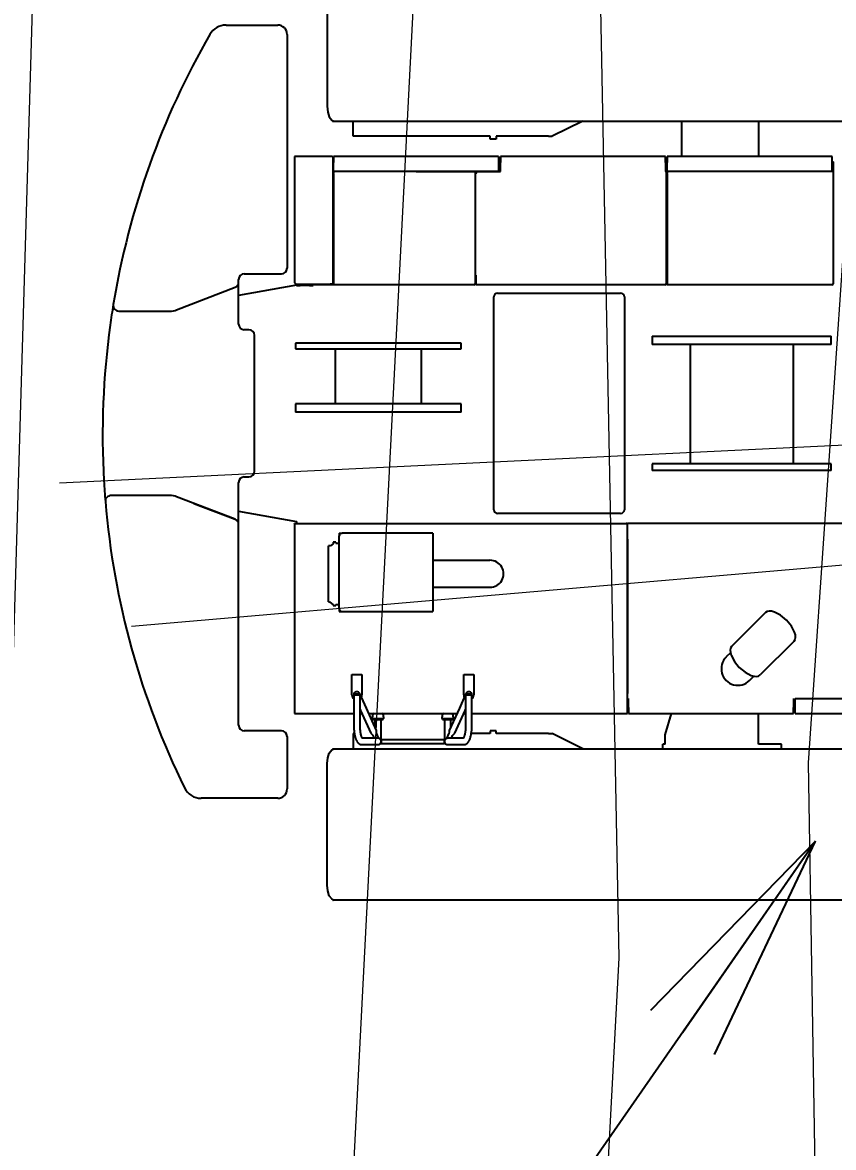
# Model space of a CAD drawing. Header units: millimetres. Extents: x -2078669 to -1085629, y -5987148 to 310365.
# Drawn here: x -1717134 to -1712781, y -2650405 to -2644367 of the extents above; entities that cross this region are included whole.
import ezdxf

# ---------------------------------------------------------------- set-up
doc = ezdxf.new("R2010")
doc.units = ezdxf.units.MM
doc.header["$LTSCALE"] = 500
doc.header["$PDSIZE"] = 300
doc.layers.get('Defpoints').update_dxf_attribs({"color": 153})
for name, color, linetype, lineweight in [('D-BGD', 7, 'Continuous', 13), ('D-BYP-STR8', 5, 'Continuous', 25), ('D-BYP-STRB', 5, 'Continuous', 25)]:
    doc.layers.add(name, color=color, linetype=linetype, lineweight=lineweight)
doc.styles.add('MS ゴシック', font='MS Gothic.ttf')
doc.dimstyles.new('DIM-500-F', dxfattribs={"dimscale": 500, "dimtxt": 3.5, "dimasz": 2.5, "dimexe": 0, "dimexo": 2, "dimgap": 0.8, "dimtad": 1, "dimdec": 0, "dimzin": 0, "dimdsep": 46, "dimtxsty": 'MS ゴシック', "dimblk": 'OPEN', "dimcen": 0.1, "dimclrd": 256, "dimclre": 256, "dimclrt": 256, "dimaunit": 1, "dimadec": 4, "dimazin": 0, "dimtfac": 1, "dimtdec": 0, "dimtmove": 2, "dimatfit": 3, "dimldrblk": 'OPEN', "dimfxl": 1, "dimtolj": 1, "dimtzin": 0, "dimlwd": -1, "dimlwe": -1, "dimarcsym": 2})

# ---------------------------------------------------------------- blocks, each defined once
blk = doc.blocks.new('河川平面')
at = {"layer": 'D-BGD', "linetype": 'Continuous'}
for p, q in [((1598672.2, -2791113.9), (1594031.4, -2791339.6)), ((1598882.6, -2791723.7), (1594416.4, -2792109.2))]:
    blk.add_line(p, q, dxfattribs=at)
at = {"layer": 'D-BGD', "linetype": 'Continuous', "flags": 128}
for points, elevation in [([(1592920.3, -2817368.8), (1593566.2, -2799485.8), (1593914.1, -2787848.1), (1594032.7, -2783526.3), (1593837.4, -2779371.2), (1592634.8, -2767649.7), (1592322.8, -2752005.1), (1592214.2, -2744614.9), (1592354.6, -2741336.8), (1592064.7, -2738931.4), (1591867.8, -2736368.3), (1591191.4, -2733054.3), (1590470.2, -2730377.9), (1590110.1, -2728110.9), (1592654.3, -2726520.2), (1596089.3, -2731931.9), (1596514.5, -2732747.3), (1596855.3, -2733003.2), (1597194.6, -2732984.8), (1597379.7, -2732343.8), (1597515.5, -2716138.8), (1597024.3, -2705573.6), (1596761.1, -2682543.9)], 364000), ([(1598376, -2683701.7), (1598670.6, -2698443.5), (1599114.1, -2717043.9), (1598931, -2737454.7), (1597776.1, -2741725.3), (1594388.7, -2742023.9), (1594209.6, -2756839.5), (1594357, -2764362.7), (1595097.8, -2775535), (1595958.3, -2788192.7), (1595287.8, -2801280.5), (1595145.5, -2805403), (1594985, -2809135.5), (1594430.7, -2827854.3)], 365000), ([(1601204.9, -2738696.1), (1600819.2, -2752402.1), (1600282, -2762864.1), (1599943, -2767240.3), (1596556.5, -2767553.3), (1596737.3, -2778596.3), (1597032.7, -2793886.5), (1596800.5, -2798267.6), (1596697.9, -2801297.5), (1596604.8, -2804750.4), (1596598.6, -2811007.7), (1596447.1, -2814317.4), (1596478.4, -2820692.1), (1596951.6, -2823497), (1597517.8, -2825046.2), (1598028.3, -2825906), (1598453.1, -2827121.4), (1601190.5, -2828348.9), (1601197.9, -2836316.4)], 366000), ([(1603298.2, -2835363.3), (1603152.5, -2823926.3), (1600405.8, -2822718.9), (1598997.9, -2816058.2), (1598328.9, -2809839.6), (1598049.5, -2792840), (1598377.1, -2788050.1), (1601762.5, -2787733), (1602660.6, -2771476), (1603041.6, -2760850.4), (1603554.1, -2748137.8), (1603478.1, -2740040.8)], 367000)]:
    blk.add_lwpolyline(points, dxfattribs=dict(at, elevation=elevation))
at = {"layer": 'D-BGD', "linetype": 'Continuous', "extrusion": (0.995578, 0.086824, 0.035859), "elevation": 1362595.2}
blk.add_lwpolyline([(-2929395.8, 318894.4), (-2912662.9, 318294.1), (-2896354.4, 317783.7)], dxfattribs=at)
blk = doc.blocks.new('_Open')
at = {"color": 0, "linetype": 'ByBlock', "lineweight": -2}
for p, q in [((-1, 0.1667), (0, 0)), ((-1, -0.1667), (0, 0)), ((0, 0), (-1, 0))]:
    blk.add_line(p, q, dxfattribs=at)
blk = doc.blocks.new('*D29')
at = {"layer": 'D-BYP-STR8', "transparency": 16777216}
blk.add_line((-1718150.6, -2651102.5), (-1727138.7, -2658175.4), dxfattribs=at)
at = {"layer": 'Defpoints', "color": 0, "transparency": 16777216}
for p in [(-1712403.8, -2646580.4), (-1728121.1, -2658948.4)]:
    blk.add_point(p, dxfattribs=at)
at = {"layer": 'D-BYP-STR8', "transparency": 16777216, "xscale": 1250, "yscale": 1250, "zscale": 1250, "rotation": 218.1995815530016}
blk.add_blockref('_Open', (-1728121.1, -2658948.4), dxfattribs=at)
at = {"layer": 'D-BYP-STR8', "transparency": 16777216, "char_height": 1750, "attachment_point": 5, "rotation": 38.19958, "style": 'MS ゴシック'}
for s, insert in [('\\A1;R20000', (-1721965.5, -2652482.1)), ('\\A1;(10.4t)', (-1720298, -2654601.3))]:
    blk.add_mtext(s, dxfattribs=dict(at, insert=insert))
blk = doc.blocks.new('A$C4dcfe073')
at = {"layer": 'D-BYP-STRB', "linetype": 'Continuous'}
for p, q in [((1205, 4912), (1205, 4260)), ((662.7, 4696), (940, 4696)), ((990, 4646), (990, 3807.9)), ((1205, 4260), (1208, 4229.4)), ((1208, 4229.4), (1216.7, 4203.4)), ((1216.7, 4203.4), (1229.7, 4186.1)), ((1229.7, 4186.1), (1237.2, 4181.5)), ((1234.3, 4180), (7448, 4180)), ((1234.3, 4180), (1234.4, 4180)), ((1234.3, 4180), (1234.4, 4180)), ((1234.4, 4180), (1234.6, 4180)), ((1234.4, 4180), (1234.5, 4180)), ((1234.5, 4180), (1234.6, 4180)), ((1234.6, 4180), (1234.7, 4180)), ((1234.6, 4180), (1234.8, 4180)), ((1234.7, 4180), (1234.8, 4180)), ((1234.8, 4180), (1235, 4180)), ((1234.8, 4180), (1234.9, 4180)), ((1234.9, 4180), (1235.1, 4180)), ((1235, 4180), (1235.2, 4180)), ((1235.1, 4180), (1235.3, 4180)), ((1235.2, 4180), (1235.3, 4180)), ((1235.3, 4180), (1235.5, 4180)), ((1235.3, 4180), (1235.4, 4180)), ((1235.4, 4180), (1235.6, 4180)), ((1235.5, 4180), (1235.7, 4180)), ((1235.6, 4180), (1235.8, 4180)), ((1235.7, 4180), (1235.9, 4180)), ((1235.8, 4180), (1236, 4180)), ((1235.9, 4180), (1236, 4180)), ((1236, 4180), (1236.2, 4180)), ((1236, 4180), (1236.1, 4180)), ((1236.1, 4180), (1236.3, 4180)), ((1236.2, 4180), (1236.3, 4180)), ((1236.3, 4180), (1236.5, 4180)), ((1236.3, 4180), (1236.4, 4180)), ((1236.4, 4180), (1236.5, 4180)), ((1236.5, 4180), (1236.6, 4180)), ((1236.5, 4180), (1236.6, 4180)), ((1236.6, 4180), (1236.7, 4180)), ((1237.2, 4181.5), (1245, 4180)), ((1237.5, 4180), (1237.6, 4180)), ((1237.6, 4180), (1237.7, 4180)), ((1237.7, 4180), (1237.8, 4180)), ((1237.8, 4180), (1238, 4180)), ((1238, 4180), (1238.2, 4180)), ((1238.2, 4180), (1238.3, 4180)), ((1238.3, 4180), (1238.5, 4180)), ((1238.5, 4180), (1238.7, 4180)), ((1238.7, 4180), (1238.8, 4180)), ((1238.8, 4180), (1239, 4180)), ((1239, 4180), (1239.2, 4180)), ((1239.2, 4180), (1239.3, 4180)), ((1239.3, 4180), (1239.5, 4180)), ((1239.5, 4180), (1239.6, 4180)), ((1239.6, 4180), (1239.7, 4180)), ((1239.7, 4180), (1239.8, 4180)), ((1345.2, 4099), (1345.2, 4180)), ((2576.8, 4180), (2412, 4099)), ((3108, 3991), (3108, 4180)), ((3520, 4180), (3520, 3991)), ((1474, 4099), (1345.2, 4099)), ((1528.5, 4099), (1474, 4099)), ((2053.1, 4099), (1528.5, 4099)), ((2077.2, 4099), (2053.1, 4099)), ((2080, 4099), (2077.2, 4099)), ((2080, 4084), (2080, 4099)), ((2112, 4084), (2080, 4084)), ((2112, 4099), (2112, 4084)), ((2125.4, 4099), (2112.7, 4099)), ((2388.5, 4099), (2125.4, 4099)), ((2393, 4099), (2388.5, 4099)), ((2393, 4099), (2412, 4099)), ((1030, 3991), (1030, 3957.8)), ((1231.8, 3991), (1030, 3991)), ((1231.8, 3991), (1235, 3991)), ((1235, 3991), (1235, 3957.8)), ((2125, 3991), (1240, 3991)), ((1240, 3991), (1240, 3958.7)), ((2125, 3991), (2125, 3911)), ((2135, 3991), (2135, 3958.7)), ((3020, 3991), (2135, 3991)), ((3020, 3958.7), (3020, 3991)), ((3915, 3991), (3030, 3991)), ((3030, 3991), (3030, 3958.7)), ((3915, 3911), (3915, 3991)), ((1030, 3957.8), (1030, 3315.2)), ((1235, 3957.8), (1235, 3919)), ((1238.2, 3958.6), (1238.2, 3958.4)), ((1238.2, 3958.4), (1238.2, 3958.2)), ((1238.2, 3958.2), (1238.2, 3957.9)), ((1238.2, 3957.9), (1238.2, 3957.6)), ((1238.2, 3957.6), (1238.2, 3957.3)), ((1238.2, 3957.3), (1238.2, 3956.9)), ((1238.2, 3956.9), (1238.2, 3956.5)), ((1238.2, 3956.5), (1238.2, 3956.1)), ((1238.2, 3956.1), (1238.2, 3955.7)), ((1238.2, 3955.7), (1238.2, 3955.2)), ((1238.2, 3955.2), (1238.2, 3954.8)), ((1238.2, 3954.8), (1238.2, 3954.4)), ((1238.2, 3954.4), (1238.2, 3954)), ((1238.2, 3954), (1238.2, 3953.7)), ((1238.2, 3953.7), (1238.2, 3953.4)), ((1238.2, 3953.4), (1238.2, 3953.1)), ((1238.2, 3953.1), (1238.2, 3952.4)), ((1240, 3911), (1240, 3958.7)), ((2135, 3911), (2135, 3958.7)), ((3020, 3965), (3021.8, 3965)), ((3020, 3958.7), (3020, 3911)), ((3021.8, 3965), (3021.8, 3963.1)), ((3025, 3963.1), (3021.8, 3963.1)), ((3025, 3905.9), (3025, 3963.1)), ((3030, 3911), (3030, 3958.7)), ((3915, 3965), (3916.8, 3965)), ((3916.8, 3965), (3916.8, 3961.8)), ((3916.8, 3961.8), (3920, 3961.8)), ((3920, 3961.8), (3920, 3911)), ((1235, 3919), (1235, 3320.2)), ((2125, 3911), (1240, 3911)), ((1240, 3911), (1240, 3901.4)), ((1240, 3896.8), (1240, 3901.4)), ((1240, 3896.8), (1240, 3307.4)), ((1682.5, 3911), (2135, 3911)), ((2000, 3905.9), (2000, 3911)), ((2000, 3905.9), (2000, 3307.4)), ((2005, 3911), (2005, 3901.4)), ((2005, 3896.8), (2005, 3901.4)), ((3025, 3905.9), (3025, 3307.4)), ((3915, 3911), (3030, 3911)), ((3030, 3911), (3030, 3901.4)), ((3030, 3896.8), (3030, 3901.4)), ((3030, 3896.8), (3030, 3307.4)), ((3920, 3911), (3920, 3307.4)), ((990, 3807.9), (990, 3788.5)), ((990, 3788.5), (990, 3683.5)), ((990, 3683.5), (990, 3664.1)), ((990, 3664.1), (990, 3391)), ((730, 3316.6), (730, 3331)), ((760, 3361), (960, 3361)), ((2005, 3359.2), (2000, 3359.2)), ((2000, 3354.2), (2003.2, 3354.2)), ((2003.2, 3354.2), (2003.2, 3314.2)), ((2003.2, 3339.5), (2005, 3339.5)), ((2003.2, 3331), (2005, 3331)), ((2003.2, 3322.5), (2005, 3322.5)), ((3030, 3359.2), (3025, 3359.2)), ((3025, 3354.2), (3028.2, 3354.2)), ((3028.2, 3354.2), (3028.2, 3314.2)), ((3028.2, 3339.5), (3030, 3339.5)), ((3028.2, 3331), (3030, 3331)), ((3028.2, 3322.5), (3030, 3322.5)), ((397.4, 3167.7), (710.8, 3288.6)), ((730, 3316.6), (730, 3316.6)), ((730, 3198.7), (730, 3316.6)), ((1040, 3300.1), (730, 3244.8)), ((1040, 3305.2), (1040, 3299)), ((1040, 3305.2), (1221.8, 3305.2)), ((1040, 3299), (1060, 3299)), ((1110, 3299), (1060, 3299)), ((1110, 3299), (1130, 3299)), ((1130, 3299), (1130, 3301)), ((1993.6, 3301), (1130, 3301)), ((1228.6, 3305.2), (1221.8, 3305.2)), ((1235, 3320.2), (1235, 3311.6)), ((1240, 3301), (1240, 3307.4)), ((1996.8, 3301.9), (1996.8, 3301.9)), ((2003.2, 3314.2), (2000, 3314.2)), ((2003.2, 3314.2), (2003.2, 3310.6)), ((2005, 3301), (2005, 3307.4)), ((3018.6, 3301), (2005, 3301)), ((3028.2, 3314.2), (3025, 3314.2)), ((3028.2, 3314.2), (3028.2, 3310.6)), ((3030, 3301), (3030, 3307.4)), ((3913.6, 3301), (3030, 3301)), ((2100, 2095), (2100, 3237)), ((2120, 3257), (2780, 3257)), ((2800, 3237), (2800, 2095)), ((86.9, 3161), (361.4, 3161)), ((361.4, 3161), (361.4, 3161)), ((397.4, 3167.7), (397.4, 3167.7)), ((730, 3091), (730, 3198.7)), ((785, 3061), (760, 3061)), ((815, 2301), (815, 3031)), ((2950, 3027), (2950, 2982)), ((2950, 3027), (3910, 3027)), ((3910, 2982), (3910, 3027)), ((1925, 2988), (1035, 2988)), ((1035, 2988), (1035, 2958)), ((1925, 2958), (1925, 2988)), ((3910, 2982), (2950, 2982)), ((3153, 2982), (3153, 2340.4)), ((3707, 2340.4), (3707, 2982)), ((1035, 2958), (1925, 2958)), ((1248.2, 2958), (1248.2, 2663)), ((1711.8, 2663), (1711.8, 2958)), ((1035, 2663), (1035, 2618)), ((1925, 2663), (1035, 2663)), ((1925, 2618), (1925, 2663)), ((1925, 2618), (1035, 2618)), ((3910, 2340.4), (2950, 2340.4)), ((2950, 2340.4), (2950, 2305.4)), ((3910, 2305.4), (2950, 2305.4)), ((3910, 2305.4), (3910, 2340.4)), ((730, 2133.3), (730, 2241)), ((730, 2235), (732.5, 2235)), ((760, 2271), (785, 2271)), ((361.4, 2171), (44.8, 2171)), ((361.4, 2171), (361.4, 2171)), ((710.8, 2043.4), (397.4, 2164.3)), ((397.4, 2164.3), (397.4, 2164.3)), ((489.7, 2128.7), (710.8, 2043.4)), ((730, 2015.4), (730, 2133.3)), ((730, 2087.2), (1041, 2031.7)), ((2780, 2075), (2120, 2075)), ((730, 1667.9), (730, 2015.4)), ((730, 2015.4), (730, 2015.4)), ((1030, 2021), (2810.6, 2021)), ((1030, 2018.8), (1030, 2021)), ((1030, 2021), (1030.1, 2021)), ((1030, 2021), (1030, 1001)), ((1041, 2031.7), (1041, 2027.4)), ((1041, 2027.4), (1041, 2024.2)), ((1041, 2024.2), (1041, 2021)), ((2817, 1971), (2817, 2021)), ((2823.4, 2021), (2817, 2021)), ((4620.6, 2021), (2823.4, 2021)), ((1269.8, 1969), (1284.8, 1969)), ((1269.8, 1969), (1269.8, 1964.4)), ((1269.8, 1964.4), (1269.8, 1954)), ((1269.8, 1564), (1269.8, 1954)), ((1767.5, 1969), (1284.8, 1969)), ((1772.1, 1969), (1767.5, 1969)), ((1772.1, 1969), (1772.1, 1549)), ((2817, 1936.5), (2817, 1971)), ((2817, 1109.2), (2817, 1936.5)), ((2817, 1936), (2817, 1109.2)), ((1211.8, 1883.5), (1211.8, 1901)), ((1223.8, 1901), (1211.8, 1901)), ((1211.8, 1869.2), (1211.8, 1883.5)), ((1236.8, 1911), (1223.8, 1901)), ((1236.8, 1921), (1236.8, 1911)), ((1251.8, 1921), (1236.8, 1921)), ((1251.8, 1916), (1251.8, 1921)), ((1251.8, 1916), (1269.8, 1916)), ((1211.8, 1866.3), (1211.8, 1869.2)), ((1211.8, 1751), (1211.8, 1866.3)), ((1772.1, 1823.5), (1929, 1823.5)), ((1929, 1823.5), (2079, 1823.5)), ((1211.8, 1687.1), (1211.8, 1751)), ((730, 1648.5), (730, 1667.9)), ((730, 1543.5), (730, 1648.5)), ((1211.8, 1685.3), (1211.8, 1687.1)), ((1211.8, 1663.7), (1211.8, 1685.3)), ((1211.8, 1601), (1211.8, 1663.7)), ((1772.1, 1678.5), (1929, 1678.5)), ((1929, 1678.5), (2079, 1678.5)), ((1211.8, 1601), (1218.5, 1601)), ((1218.5, 1601), (1236.8, 1584.4)), ((1236.8, 1584.4), (1236.8, 1581)), ((1236.8, 1581), (1251.8, 1581)), ((1251.8, 1581), (1251.8, 1586)), ((1251.8, 1586), (1269.8, 1586)), ((730, 1524.1), (730, 1543.5)), ((730, 938), (730, 1524.1)), ((1269.8, 1564), (1269.8, 1553.6)), ((1269.8, 1553.6), (1269.8, 1549)), ((1269.8, 1549), (1284.8, 1549)), ((1284.8, 1549), (1767.5, 1549)), ((1767.5, 1549), (1772.1, 1549)), ((3558.1, 1543.1), (3375.9, 1360.8)), ((3566.5, 1548.5), (3558.1, 1543.1)), ((3577.4, 1550.8), (3566.5, 1548.5)), ((3590.6, 1549.9), (3577.4, 1550.8)), ((3605.6, 1545.7), (3590.6, 1549.9)), ((3638.1, 1528.6), (3605.6, 1545.7)), ((3670, 1502), (3638.1, 1528.6)), ((3696.6, 1470.1), (3670, 1502)), ((3713.7, 1437.6), (3696.6, 1470.1)), ((3711.1, 1390.1), (3528.8, 1207.9)), ((3711.1, 1390.1), (3716.5, 1398.5)), ((3717.9, 1422.6), (3713.7, 1437.6)), ((3716.5, 1398.5), (3718.8, 1409.4)), ((3718.8, 1409.4), (3717.9, 1422.6)), ((3370.4, 1352.5), (3368.1, 1341.5)), ((3368.1, 1341.5), (3369.1, 1328.3)), ((3375.9, 1360.8), (3370.4, 1352.5)), ((3369.3, 1327), (3346.6, 1304.4)), ((3369.1, 1328.3), (3373.2, 1313.4)), ((3373.2, 1313.4), (3390.4, 1280.9)), ((3390.4, 1280.9), (3416.9, 1248.9)), ((1338, 1211), (1392, 1211)), ((1338, 1101), (1338, 1211)), ((1392, 1211), (1392, 1101)), ((1938, 1211), (1992, 1211)), ((1938, 1101), (1938, 1211)), ((1992, 1211), (1992, 1101)), ((3416.9, 1248.9), (3448.9, 1222.4)), ((3448.9, 1222.4), (3481.4, 1205.2)), ((3520.5, 1202.4), (3528.8, 1207.9)), ((3472.4, 1178.6), (3495, 1201.3)), ((3481.4, 1205.2), (3496.3, 1201.1)), ((3496.3, 1201.1), (3509.5, 1200.1)), ((3509.5, 1200.1), (3520.5, 1202.4)), ((1348, 1101), (1382, 1101)), ((1348, 1101), (1348, 936)), ((1365, 1104.2), (1350.5, 1104.2)), ((1350.5, 1104.2), (1350.5, 1101)), ((1379.5, 1104.2), (1365, 1104.2)), ((1379.5, 1101), (1379.5, 1104.2)), ((1415.5, 1030.5), (1380.5, 1108)), ((1382, 1101), (1382, 1101)), ((1382, 936), (1382, 1101)), ((1949.5, 1108), (1914.5, 1030.5)), ((1948, 1101), (1982, 1101)), ((1948, 1101), (1948, 936)), ((1965, 1104.2), (1950.5, 1104.2)), ((1950.5, 1104.2), (1950.5, 1101)), ((1979.5, 1104.2), (1965, 1104.2)), ((1979.5, 1101), (1979.5, 1104.2)), ((1982, 936), (1982, 1101)), ((2817, 1108.6), (2817, 1109.2)), ((2817, 1034.2), (2817, 1108.6)), ((1470, 909.9), (1415.5, 1030.5)), ((1914.5, 1030.5), (1860, 909.9)), ((2817, 1001), (2817, 1034.2)), ((2822, 1033.3), (2822, 1081)), ((2822, 1033.3), (2822, 1001)), ((3707, 1081), (3707, 1033.3)), ((3707, 1001), (3707, 1033.3)), ((3717, 1081), (4602, 1081)), ((3717, 1001), (3717, 1081)), ((1030, 1001), (1348, 1001)), ((1382, 1022.1), (1384.5, 1016.5)), ((1382, 1001), (1391.6, 1001)), ((1384.5, 1016.5), (1439, 895.9)), ((1428.9, 1001), (1901.2, 1001)), ((1449.9, 996.8), (1446.9, 977.3)), ((1448.8, 975), (1507.2, 975)), ((1450.5, 969), (1450.5, 975)), ((1450.5, 969), (1505.5, 969)), ((1461, 969), (1461, 936)), ((1495, 936), (1495, 969)), ((1505.5, 969), (1505.5, 975)), ((1509.2, 977.3), (1506.2, 996.8)), ((1823.9, 996.8), (1820.9, 977.3)), ((1822.8, 975), (1881.2, 975)), ((1824.5, 969), (1824.5, 975)), ((1824.5, 969), (1879.5, 969)), ((1835, 969), (1835, 936)), ((1869, 936), (1869, 969)), ((1879.5, 969), (1879.5, 975)), ((1883.2, 977.3), (1880.2, 996.8)), ((1891, 895.9), (1945.5, 1016.5)), ((1938.5, 1001), (1948, 1001)), ((1945.5, 1016.5), (1948, 1022.1)), ((1982, 1001), (2817, 1001)), ((2822, 1001), (3707, 1001)), ((3019, 886), (3053.8, 1001)), ((3520, 836), (3520, 1001)), ((3717, 1001), (4602, 1001)), ((960, 908), (760, 908)), ((1348, 936), (1348, 936)), ((1348, 936), (1348, 936)), ((1348, 936), (1348, 936)), ((1348, 936), (1348, 936)), ((1348, 936), (1348, 936)), ((1348, 936), (1348, 936)), ((1348, 936), (1348, 936)), ((1348, 936), (1348, 935.9)), ((1348, 935.9), (1348, 935.9)), ((1348, 935.9), (1348, 935.9)), ((1348, 935.9), (1348, 935.9)), ((1348, 935.9), (1348, 935.9)), ((1348, 935.9), (1348, 935.9)), ((1348, 935.9), (1348, 935.9)), ((1348, 935.9), (1348, 935.9)), ((1348, 935.9), (1348, 935.9)), ((1348, 935.9), (1348, 935.9)), ((1348, 935.9), (1348, 935.9)), ((1348, 935.9), (1348, 935.9)), ((1348, 935.9), (1348, 935.9)), ((1348, 935.9), (1348, 935.9)), ((1348, 935.9), (1348, 935.9)), ((1348, 935.9), (1348, 935.9)), ((1348, 935.9), (1348, 935.9)), ((1348, 935.9), (1348, 935.9)), ((1348, 935.9), (1348, 935.8)), ((1348, 935.8), (1348, 935.8)), ((1348, 935.8), (1348, 935.8)), ((1348, 935.8), (1348, 935.8)), ((1348, 935.8), (1348, 935.8)), ((1348, 935.8), (1348, 935.8)), ((1348, 935.8), (1348, 935.8)), ((1348, 935.8), (1348, 935.8)), ((1348, 935.8), (1348, 935.8)), ((1348, 935.8), (1348, 935.8)), ((1348, 935.8), (1348, 935.8)), ((1348, 935.8), (1348, 935.7)), ((1348, 935.7), (1348, 935.7)), ((1348, 935.7), (1348, 935.7)), ((1348, 935.7), (1348, 935.7)), ((1348, 935.7), (1348, 935.7)), ((1348, 935.7), (1348, 935.7)), ((1348, 935.7), (1348, 935.7)), ((1348, 935.7), (1348, 935.7)), ((1348, 935.7), (1348, 935.7)), ((1348, 935.7), (1348, 935.7)), ((1348, 935.7), (1348, 935.7)), ((1348, 935.7), (1348, 935.7)), ((1348, 935.7), (1348, 935.7)), ((1348, 935.7), (1348, 935.6)), ((1348, 935.6), (1348, 935.6)), ((1348, 935.6), (1348, 935.6)), ((1348, 935.6), (1348, 935.6)), ((1348, 935.6), (1348, 935.6)), ((1348, 935.6), (1348, 935.6)), ((1348, 935.6), (1348, 935.5)), ((1348, 935.5), (1348, 935.5)), ((1348, 935.5), (1348, 935.5)), ((1348, 935.5), (1348, 935.5)), ((1348, 935.5), (1348, 935.4)), ((1348, 935.4), (1348, 935.4)), ((1348, 935.4), (1348, 935.4)), ((1348, 935.4), (1348, 935.4)), ((1348, 935.4), (1348, 935.4)), ((1348, 935.4), (1348, 935.4)), ((1348, 935.4), (1348, 935.3)), ((1348, 935.3), (1348, 935.2)), ((1348, 935.2), (1348, 935.2)), ((1348, 935.2), (1348, 935.2)), ((1348, 935.2), (1348, 935)), ((1348, 935), (1348, 935)), ((1348, 935), (1348, 934.9)), ((1348, 934.9), (1348, 934.9)), ((1348, 934.9), (1348, 934.8)), ((1348, 934.8), (1348, 934.8)), ((1348, 934.8), (1348, 934.7)), ((1348, 934.7), (1348, 934.7)), ((1348, 934.7), (1348, 934.6)), ((1348, 934.6), (1348, 934.6)), ((1348, 934.6), (1348, 934.5)), ((1348, 934.5), (1348, 934.5)), ((1348, 934.5), (1348, 934.4)), ((1348, 934.4), (1348, 934.4)), ((1348, 934.4), (1348, 934.3)), ((1348, 934.3), (1348, 934.3)), ((1348, 934.3), (1348, 934.2)), ((1348, 934.2), (1348, 934)), ((1348, 934), (1348, 933.8)), ((1348, 933.8), (1348, 933.8)), ((1348, 933.8), (1348, 933.4)), ((1348, 933.4), (1348, 933.4)), ((1348, 933.4), (1348, 933.2)), ((1348, 933.2), (1348, 933.1)), ((1348, 933.1), (1348, 933)), ((1348, 933), (1348, 932.9)), ((1348, 932.9), (1348, 932.7)), ((1348, 932.7), (1348, 932.6)), ((1348, 932.6), (1348, 932.5)), ((1348, 932.5), (1348, 932.3)), ((1348, 932.3), (1348, 932.2)), ((1348, 932.2), (1348, 932.1)), ((1348, 932.1), (1348, 932)), ((1348, 932), (1348, 931.8)), ((1348, 931.8), (1348, 931.7)), ((1348, 931.7), (1348, 931.6)), ((1348, 931.6), (1348, 931.5)), ((1348, 931.5), (1348.1, 930.8)), ((1348.1, 930.8), (1348.1, 930.5)), ((1348.1, 930.5), (1348.1, 930.4)), ((1348.1, 930.4), (1348.1, 929.5)), ((1348.1, 929.5), (1348.1, 929.2)), ((1348.1, 929.2), (1348.1, 929)), ((1348.1, 929), (1348.1, 928.7)), ((1348.1, 928.7), (1348.1, 928.3)), ((1348.1, 928.3), (1348.1, 928)), ((1348.1, 928), (1348.1, 927.6)), ((1348.1, 927.6), (1348.1, 927.3)), ((1348.1, 927.3), (1348.2, 927)), ((1348.2, 927), (1348.2, 926.6)), ((1348.2, 926.6), (1348.2, 926.3)), ((1348.2, 926.3), (1348.2, 926)), ((1348.2, 926), (1348.2, 925.7)), ((1348.2, 925.7), (1348.2, 925.4)), ((1348.2, 925.4), (1348.2, 925.1)), ((1348.2, 925.1), (1348.2, 924.8)), ((1348.2, 924.8), (1348.2, 924.4)), ((1348.2, 924.4), (1348.3, 922.7)), ((1348.3, 922.7), (1348.4, 921.9)), ((1348.4, 921.9), (1348.4, 921.7)), ((1348.4, 921.7), (1348.5, 919.3)), ((1348.5, 919.3), (1348.5, 918.7)), ((1348.5, 918.7), (1348.6, 918)), ((1348.6, 918), (1348.6, 917.3)), ((1348.6, 917.3), (1348.7, 916.4)), ((1348.7, 916.4), (1348.7, 915.6)), ((1348.7, 915.6), (1348.8, 914.7)), ((1348.8, 914.7), (1348.9, 913.8)), ((1348.9, 913.8), (1348.9, 913)), ((1348.9, 913), (1349.2, 909.7)), ((1349.2, 909.7), (1349.5, 906.5)), ((1349.5, 906.5), (1349.6, 905.7)), ((1349.6, 905.7), (1349.7, 904.9)), ((1382, 931.5), (1382, 936)), ((1382.2, 926.1), (1382, 931.5)), ((1382.5, 920.2), (1382.2, 926.1)), ((1382.9, 914.6), (1382.5, 920.2)), ((1383.4, 909.2), (1382.9, 914.6)), ((1384, 904.4), (1383.4, 909.2)), ((1461, 936), (1461, 935.7)), ((1461, 935.7), (1461, 935.4)), ((1461, 935.4), (1461, 935.1)), ((1461, 935.1), (1461, 934.7)), ((1461, 934.7), (1461, 934.3)), ((1461, 934.3), (1461, 933.9)), ((1461, 933.9), (1461, 933.4)), ((1461, 933.4), (1461, 933)), ((1461, 933), (1461, 932.5)), ((1461, 932.5), (1461, 932.1)), ((1461, 932.1), (1461, 931.6)), ((1461, 931.6), (1461, 931.2)), ((1461, 931.2), (1461, 930.8)), ((1461, 930.8), (1461, 930.5)), ((1461, 930.5), (1461, 930.1)), ((1461, 930.1), (1461, 929.9)), ((1470.7, 902.5), (1470, 909.9)), ((1495, 932.2), (1495, 936)), ((1495, 927.6), (1495, 932.2)), ((1495, 922.6), (1495, 927.6)), ((1495, 917.1), (1495, 922.6)), ((1495, 911.3), (1495, 917.1)), ((1495, 905.4), (1495, 911.3)), ((1835, 936), (1835, 932.2)), ((1835, 932.2), (1835, 927.6)), ((1835, 927.6), (1835, 922.5)), ((1835, 922.5), (1835, 917)), ((1835, 917), (1835, 911.2)), ((1835, 911.2), (1835, 905.3)), ((1860, 909.9), (1859.3, 902.5)), ((1869, 935.7), (1869, 936)), ((1869, 935.4), (1869, 935.7)), ((1869, 935.1), (1869, 935.4)), ((1869, 934.7), (1869, 935.1)), ((1869, 934.3), (1869, 934.7)), ((1869, 933.9), (1869, 934.3)), ((1869, 933.4), (1869, 933.9)), ((1869, 933), (1869, 933.4)), ((1869, 932.5), (1869, 933)), ((1869, 932.1), (1869, 932.5)), ((1869, 931.6), (1869, 932.1)), ((1869, 931.2), (1869, 931.6)), ((1869, 930.8), (1869, 931.2)), ((1869, 930.5), (1869, 930.8)), ((1869, 930.1), (1869, 930.5)), ((1869, 929.9), (1869, 930.1)), ((1946.2, 906), (1946.1, 905.2)), ((1946.3, 906.8), (1946.2, 906)), ((1946.7, 909.9), (1946.3, 906.8)), ((1947, 913), (1946.7, 909.9)), ((1947.1, 913.9), (1947, 913)), ((1947.2, 915.6), (1947.1, 914.8)), ((1947.1, 914.8), (1947.1, 913.9)), ((1947.3, 916.5), (1947.2, 915.6)), ((1947.4, 918.1), (1947.3, 917.3)), ((1947.3, 917.3), (1947.3, 916.5)), ((1947.5, 919.3), (1947.4, 918.7)), ((1947.4, 918.7), (1947.4, 918.1)), ((1947.6, 921.7), (1947.5, 919.3)), ((1947.7, 922.7), (1947.6, 921.9)), ((1947.6, 921.9), (1947.6, 921.7)), ((1947.8, 924.4), (1947.7, 922.7)), ((1947.9, 927), (1947.8, 926.6)), ((1947.8, 926.6), (1947.8, 926.3)), ((1947.8, 926.3), (1947.8, 926)), ((1947.8, 926), (1947.8, 925.7)), ((1947.8, 925.7), (1947.8, 925.4)), ((1947.8, 925.4), (1947.8, 925.1)), ((1947.8, 925.1), (1947.8, 924.8)), ((1947.8, 924.8), (1947.8, 924.4)), ((1948, 930.3), (1947.9, 929.5)), ((1947.9, 929.5), (1947.9, 929.2)), ((1947.9, 929.2), (1947.9, 928.9)), ((1947.9, 928.9), (1947.9, 928.6)), ((1947.9, 928.6), (1947.9, 928.3)), ((1947.9, 928.3), (1947.9, 928)), ((1947.9, 928), (1947.9, 927.6)), ((1947.9, 927.6), (1947.9, 927.3)), ((1947.9, 927.3), (1947.9, 927)), ((1948, 936), (1948, 936)), ((1948, 936), (1948, 936)), ((1948, 936), (1948, 936)), ((1948, 936), (1948, 936)), ((1948, 936), (1948, 936)), ((1948, 936), (1948, 936)), ((1948, 936), (1948, 936)), ((1948, 936), (1948, 935.9)), ((1948, 935.9), (1948, 935.9)), ((1948, 935.9), (1948, 935.9)), ((1948, 935.9), (1948, 935.9)), ((1948, 935.9), (1948, 935.9)), ((1948, 935.9), (1948, 935.9)), ((1948, 935.9), (1948, 935.9)), ((1948, 935.9), (1948, 935.9)), ((1948, 935.9), (1948, 935.9)), ((1948, 935.9), (1948, 935.9)), ((1948, 935.9), (1948, 935.9)), ((1948, 935.9), (1948, 935.9)), ((1948, 935.9), (1948, 935.9)), ((1948, 935.9), (1948, 935.9)), ((1948, 935.9), (1948, 935.9)), ((1948, 935.9), (1948, 935.9)), ((1948, 935.9), (1948, 935.9)), ((1948, 935.9), (1948, 935.9)), ((1948, 935.9), (1948, 935.9)), ((1948, 935.9), (1948, 935.9)), ((1948, 935.9), (1948, 935.9)), ((1948, 935.9), (1948, 935.9)), ((1948, 935.9), (1948, 935.9)), ((1948, 935.9), (1948, 935.8)), ((1948, 935.8), (1948, 935.8)), ((1948, 935.8), (1948, 935.8)), ((1948, 935.8), (1948, 935.8)), ((1948, 935.8), (1948, 935.8)), ((1948, 935.8), (1948, 935.8)), ((1948, 935.8), (1948, 935.8)), ((1948, 935.8), (1948, 935.8)), ((1948, 935.8), (1948, 935.8)), ((1948, 935.8), (1948, 935.8)), ((1948, 935.8), (1948, 935.8)), ((1948, 935.8), (1948, 935.8)), ((1948, 935.8), (1948, 935.7)), ((1948, 935.7), (1948, 935.7)), ((1948, 935.7), (1948, 935.7)), ((1948, 935.7), (1948, 935.7)), ((1948, 935.7), (1948, 935.7)), ((1948, 935.7), (1948, 935.7)), ((1948, 935.7), (1948, 935.7)), ((1948, 935.7), (1948, 935.7)), ((1948, 935.7), (1948, 935.7)), ((1948, 935.7), (1948, 935.7)), ((1948, 935.7), (1948, 935.7)), ((1948, 935.7), (1948, 935.7)), ((1948, 935.7), (1948, 935.7)), ((1948, 935.7), (1948, 935.6)), ((1948, 935.6), (1948, 935.6)), ((1948, 935.6), (1948, 935.6)), ((1948, 935.6), (1948, 935.6)), ((1948, 935.6), (1948, 935.6)), ((1948, 935.6), (1948, 935.6)), ((1948, 935.6), (1948, 935.5)), ((1948, 935.5), (1948, 935.5)), ((1948, 935.5), (1948, 935.5)), ((1948, 935.5), (1948, 935.5)), ((1948, 935.5), (1948, 935.4)), ((1948, 935.4), (1948, 935.4)), ((1948, 935.4), (1948, 935.4)), ((1948, 935.4), (1948, 935.4)), ((1948, 935.4), (1948, 935.4)), ((1948, 935.4), (1948, 935.4)), ((1948, 935.4), (1948, 935.3)), ((1948, 935.3), (1948, 935.2)), ((1948, 935.2), (1948, 935.2)), ((1948, 935.2), (1948, 935.2)), ((1948, 935.2), (1948, 935)), ((1948, 935), (1948, 935)), ((1948, 935), (1948, 934.9)), ((1948, 934.9), (1948, 934.9)), ((1948, 934.9), (1948, 934.8)), ((1948, 934.8), (1948, 934.8)), ((1948, 934.8), (1948, 934.7)), ((1948, 934.7), (1948, 934.7)), ((1948, 934.7), (1948, 934.6)), ((1948, 934.6), (1948, 934.6)), ((1948, 934.6), (1948, 934.5)), ((1948, 934.5), (1948, 934.5)), ((1948, 934.5), (1948, 934.4)), ((1948, 934.4), (1948, 934.4)), ((1948, 934.4), (1948, 934.3)), ((1948, 934.3), (1948, 934.3)), ((1948, 934.3), (1948, 934.2)), ((1948, 934.2), (1948, 934.1)), ((1948, 934.1), (1948, 933.8)), ((1948, 933.8), (1948, 933.8)), ((1948, 933.8), (1948, 933.4)), ((1948, 933.4), (1948, 933.3)), ((1948, 933.3), (1948, 933)), ((1948, 933), (1948, 932.8)), ((1948, 932.8), (1948, 932.5)), ((1948, 932.5), (1948, 932.2)), ((1948, 932.2), (1948, 932)), ((1948, 932), (1948, 931.7)), ((1948, 931.7), (1948, 931.5)), ((1948, 931.5), (1948, 930.6)), ((1948, 930.6), (1948, 930.5)), ((1948, 930.5), (1948, 930.3)), ((1980.3, 903.4), (1980.6, 906.2)), ((1980.6, 906.2), (1980.8, 908.6)), ((1980.8, 908.6), (1981, 911.6)), ((1981, 911.6), (1981.1, 912.4)), ((1981.1, 914), (1981.2, 915.7)), ((1981.1, 912.4), (1981.1, 914)), ((1981.2, 915.7), (1981.3, 917.5)), ((1981.3, 917.5), (1981.4, 919.2)), ((1981.4, 919.2), (1981.6, 920.9)), ((1981.6, 922.4), (1981.7, 923.8)), ((1981.6, 920.9), (1981.6, 922.4)), ((1981.7, 923.8), (1981.8, 924.8)), ((1981.8, 925.5), (1981.9, 926.8)), ((1981.8, 924.8), (1981.8, 925.5)), ((1981.9, 931.6), (1982, 932.8)), ((1981.9, 930.4), (1981.9, 931.6)), ((1981.9, 929.3), (1981.9, 930.4)), ((1981.9, 928.4), (1981.9, 929.3)), ((1981.9, 927.7), (1981.9, 928.4)), ((1981.9, 926.8), (1981.9, 927.7)), ((1982, 935.1), (1982, 936)), ((1982, 934), (1982, 935.1)), ((1982, 932.8), (1982, 934)), ((2080, 908), (2080, 893)), ((2112, 908), (2080, 908)), ((2112, 893), (2112, 908)), ((990, 878), (990, 596)), ((1345.2, 893), (1345.2, 812)), ((1351.4, 893), (1345.2, 893)), ((1349.7, 904.9), (1349.8, 904.1)), ((1349.8, 904.1), (1349.9, 903.2)), ((1349.9, 903.2), (1350, 902.4)), ((1350, 902.4), (1350.1, 901.6)), ((1350.1, 901.6), (1350.2, 900.9)), ((1350.2, 900.9), (1350.3, 900.2)), ((1350.3, 900.2), (1350.7, 897.1)), ((1350.7, 897.1), (1351.2, 893.9)), ((1351.2, 893.9), (1352.4, 887.3)), ((1352.4, 887.3), (1353, 884.2)), ((1353, 884.2), (1353.6, 881.5)), ((1353.6, 881.5), (1354.3, 878.6)), ((1354.3, 878.6), (1355, 875.8)), ((1355, 875.8), (1355.8, 873)), ((1355.8, 873), (1356.7, 870)), ((1356.7, 870), (1357.6, 867.1)), ((1357.6, 867.1), (1358.6, 864.5)), ((1358.6, 864.5), (1359.5, 862.1)), ((1359.5, 862.1), (1360.5, 859.8)), ((1360.5, 859.8), (1361.5, 857.7)), ((1361.5, 857.7), (1362.6, 855.4)), ((1362.6, 855.4), (1363.8, 853.1)), ((1363.8, 853.1), (1365, 850.9)), ((1365, 850.9), (1366.3, 849)), ((1366.3, 849), (1366.8, 848.2)), ((1366.8, 848.2), (1367.5, 847.4)), ((1367.5, 847.4), (1367.5, 847.3)), ((1367.5, 847.3), (1367.6, 847.2)), ((1367.6, 847.2), (1369.1, 845.4)), ((1369.1, 845.4), (1370.2, 844)), ((1384.7, 899.6), (1384, 904.4)), ((1385.6, 894.8), (1384.7, 899.6)), ((1386.6, 889.7), (1385.6, 894.8)), ((1387.8, 884.8), (1386.6, 889.7)), ((1388.4, 882.3), (1387.8, 884.8)), ((1389, 880.2), (1388.4, 882.3)), ((1389.6, 878.6), (1389, 880.2)), ((1390.3, 876.8), (1389.6, 878.6)), ((1391.6, 873.6), (1390.3, 876.8)), ((1392.8, 870.9), (1391.6, 873.6)), ((1393.3, 869.9), (1392.8, 870.9)), ((1393.7, 869.3), (1393.3, 869.9)), ((1393.7, 869.2), (1393.7, 869.3)), ((1394.4, 868.2), (1393.7, 869.2)), ((1394.5, 867.9), (1394.4, 868.2)), ((1473.9, 868), (1394.5, 868)), ((1394.8, 867.6), (1394.5, 867.9)), ((1395, 867.3), (1394.8, 867.6)), ((1394.8, 867.6), (1394.8, 867.6)), ((1395.1, 867.2), (1395, 867.3)), ((1395.2, 867.1), (1395.1, 867.2)), ((1395.2, 867), (1395.2, 867.1)), ((1395.2, 867.1), (1395.2, 867.1)), ((1395.3, 867), (1395.2, 867)), ((1395.2, 867), (1395.2, 867)), ((1395.3, 866.9), (1395.3, 866.9)), ((1395.3, 866.9), (1395.3, 866.9)), ((1395.3, 866.9), (1395.3, 866.9)), ((1395.3, 866.9), (1395.3, 866.9)), ((1395.3, 866.9), (1395.3, 867)), ((1395.3, 867), (1395.3, 867)), ((1395.3, 867), (1395.3, 867)), ((1395.3, 867), (1395.3, 867)), ((1395.3, 867), (1395.3, 867)), ((1395.3, 867), (1395.3, 867)), ((1395.3, 867), (1395.3, 867)), ((1395.3, 867), (1395.3, 867)), ((1395.3, 867), (1395.3, 867)), ((1395.3, 867), (1395.3, 867)), ((1395.3, 867), (1395.3, 867)), ((1395.3, 867), (1395.3, 867)), ((1395.3, 867), (1395.3, 867)), ((1395.3, 867), (1395.3, 867)), ((1395.3, 867), (1395.3, 867)), ((1395.3, 867), (1395.3, 867)), ((1395.3, 867), (1395.3, 867)), ((1395.3, 867), (1395.3, 867)), ((1395.3, 867), (1395.3, 867)), ((1395.3, 867), (1395.3, 867)), ((1395.3, 867), (1395.3, 867)), ((1395.3, 867), (1395.3, 867)), ((1395.3, 867), (1395.3, 867)), ((1439, 895.9), (1444.2, 890.5)), ((1444.2, 890.5), (1451.9, 882.5)), ((1458.4, 868), (1451.9, 882.5)), ((1471.7, 891.4), (1470.7, 902.5)), ((1480.9, 871), (1471.7, 891.4)), ((1478, 868), (1473.9, 868)), ((1480.1, 870.6), (1474.4, 868)), ((1480.1, 870.6), (1480.9, 871)), ((1495, 899.5), (1495, 905.4)), ((1495, 893.8), (1495, 899.5)), ((1495, 888.4), (1495, 893.8)), ((1495, 883.4), (1495, 888.4)), ((1495, 878.7), (1495, 883.4)), ((1495, 874.4), (1495, 878.7)), ((1495, 870.6), (1495, 874.4)), ((1495, 867.2), (1495, 870.6)), ((1495, 864.3), (1495, 867.2)), ((1495, 861.8), (1495, 864.3)), ((1495, 861.8), (1495, 840.1)), ((1495, 861.8), (1835, 861.8)), ((1835, 905.3), (1835, 899.5)), ((1835, 899.5), (1835, 893.8)), ((1835, 893.8), (1835, 888.4)), ((1835, 888.4), (1835, 883.3)), ((1835, 883.3), (1835, 878.7)), ((1835, 878.7), (1835, 874.4)), ((1835, 874.4), (1835, 870.5)), ((1835, 870.5), (1835, 867.2)), ((1835, 867.2), (1835, 864.2)), ((1835, 864.2), (1835, 861.8)), ((1835, 840.1), (1835, 861.8)), ((1849.1, 871), (1858.4, 891.4)), ((1849.1, 871), (1849.9, 870.6)), ((1855.7, 868), (1849.9, 870.6)), ((1856.1, 868), (1852, 868)), ((1935.5, 868), (1856.1, 868)), ((1859.3, 902.5), (1858.4, 891.4)), ((1871.6, 868), (1878.1, 882.5)), ((1878.1, 882.5), (1885.8, 890.5)), ((1885.8, 890.5), (1891, 895.9)), ((1934.6, 866.8), (1934.5, 866.7)), ((1934.5, 866.7), (1934.5, 866.7)), ((1934.7, 866.9), (1934.6, 866.9)), ((1934.6, 866.9), (1934.6, 866.8)), ((1934.6, 866.8), (1934.6, 866.8)), ((1934.8, 867), (1934.7, 867)), ((1934.7, 867), (1934.7, 866.9)), ((1935, 867.3), (1934.8, 867.1)), ((1934.8, 867.1), (1934.8, 867)), ((1934.8, 867), (1934.8, 867)), ((1935.4, 867.8), (1935, 867.3)), ((1936.4, 869.5), (1935.4, 867.8)), ((1937.4, 871.3), (1936.4, 869.5)), ((1938, 872.6), (1937.4, 871.3)), ((1938.6, 874), (1938, 872.6)), ((1939.3, 875.5), (1938.6, 874)), ((1939.9, 877.2), (1939.3, 875.5)), ((1940.6, 879.2), (1939.9, 877.2)), ((1941.2, 881.1), (1940.6, 879.2)), ((1941.8, 883.1), (1941.2, 881.1)), ((1942.3, 885.2), (1941.8, 883.1)), ((1943.4, 889.7), (1942.3, 885.2)), ((1944.5, 894.8), (1943.4, 889.7)), ((1945, 897.8), (1944.5, 894.8)), ((1945.5, 900.7), (1945, 897.8)), ((1945.6, 901.4), (1945.5, 900.7)), ((1945.7, 902.1), (1945.6, 901.4)), ((1945.8, 902.9), (1945.7, 902.1)), ((1945.9, 903.7), (1945.8, 902.9)), ((1946, 904.4), (1945.9, 903.7)), ((1946.1, 905.2), (1946, 904.4)), ((1959.5, 844), (1961.6, 846.5)), ((1961.6, 846.5), (1963.4, 848.8)), ((1963.4, 848.8), (1964.9, 850.9)), ((1964.9, 850.9), (1966.1, 852.7)), ((1966.1, 852.7), (1967.1, 854.4)), ((1967.1, 854.4), (1968, 856.1)), ((1968, 856.1), (1968.9, 858.3)), ((1968.9, 858.3), (1970.4, 862.1)), ((1970.4, 862.1), (1972.3, 866.9)), ((1972.3, 866.9), (1972.5, 867.4)), ((1972.5, 867.4), (1973.3, 869.3)), ((1973.3, 869.3), (1973.8, 871)), ((1973.8, 871), (1974.5, 873.3)), ((1974.5, 873.3), (1975.2, 876.4)), ((1975.2, 876.4), (1976.3, 881.5)), ((1976.3, 881.5), (1977.5, 887.9)), ((1977.5, 887.9), (1978.8, 894.5)), ((2053.1, 893), (1978.5, 893)), ((1978.8, 894.5), (1979.7, 900)), ((1979.7, 900), (1980.3, 903.4)), ((2077.2, 893), (2053.1, 893)), ((2080, 893), (2077.2, 893)), ((2125.4, 893), (2112.7, 893)), ((2388.5, 893), (2125.4, 893)), ((2393, 893), (2388.5, 893)), ((2393, 893), (2412, 893)), ((2576.8, 812), (2412, 893)), ((3019, 836), (3019, 886)), ((1208, 762.6), (1216.7, 788.6)), ((1216.7, 788.6), (1229.7, 805.9)), ((1229.7, 805.9), (1237.2, 810.5)), ((1234.3, 812), (1234.4, 812)), ((1234.3, 812), (1234.4, 812)), ((1234.3, 812), (5040.5, 812)), ((1234.4, 812), (1234.6, 812)), ((1234.4, 812), (1234.5, 812)), ((1234.5, 812), (1234.6, 812)), ((1234.6, 812), (1234.7, 812)), ((1234.6, 812), (1234.8, 812)), ((1234.7, 812), (1234.8, 812)), ((1234.8, 812), (1235, 812)), ((1234.8, 812), (1234.9, 812)), ((1234.9, 812), (1235.1, 812)), ((1235, 812), (1235.2, 812)), ((1235.1, 812), (1235.3, 812)), ((1235.2, 812), (1235.3, 812)), ((1235.3, 812), (1235.5, 812)), ((1235.3, 812), (1235.4, 812)), ((1235.4, 812), (1235.6, 812)), ((1235.5, 812), (1235.7, 812)), ((1235.6, 812), (1235.8, 812)), ((1235.7, 812), (1235.9, 812)), ((1235.8, 812), (1236, 812)), ((1235.9, 812), (1236, 812)), ((1236, 812), (1236.2, 812)), ((1236, 812), (1236.1, 812)), ((1236.1, 812), (1236.3, 812)), ((1236.2, 812), (1236.3, 812)), ((1236.3, 812), (1236.5, 812)), ((1236.3, 812), (1236.4, 812)), ((1236.4, 812), (1236.5, 812)), ((1236.5, 812), (1236.6, 812)), ((1236.5, 812), (1236.6, 812)), ((1236.6, 812), (1236.7, 812)), ((1237.2, 810.5), (1245, 812)), ((1237.5, 812), (1237.6, 812)), ((1237.6, 812), (1237.7, 812)), ((1237.7, 812), (1237.8, 812)), ((1237.8, 812), (1238, 812)), ((1238, 812), (1238.2, 812)), ((1238.2, 812), (1238.3, 812)), ((1238.3, 812), (1238.5, 812)), ((1238.5, 812), (1238.7, 812)), ((1238.7, 812), (1238.8, 812)), ((1238.8, 812), (1239, 812)), ((1239, 812), (1239.2, 812)), ((1239.2, 812), (1239.3, 812)), ((1239.3, 812), (1239.5, 812)), ((1239.5, 812), (1239.6, 812)), ((1239.6, 812), (1239.7, 812)), ((1239.7, 812), (1239.8, 812)), ((1370.2, 844), (1371.6, 842.5)), ((1371.6, 842.5), (1373.2, 841.1)), ((1373.2, 841.1), (1374.7, 839.9)), ((1374.7, 839.9), (1376.4, 838.6)), ((1376.4, 838.6), (1377.3, 838)), ((1377.3, 838), (1378.1, 837.5)), ((1378.1, 837.5), (1378.3, 837.4)), ((1378.3, 837.4), (1378.5, 837.3)), ((1378.5, 837.3), (1378.8, 837.2)), ((1378.8, 837.2), (1379, 837.1)), ((1379, 837.1), (1379.2, 837)), ((1379.2, 837), (1379.4, 836.8)), ((1379.4, 836.8), (1379.7, 836.7)), ((1379.7, 836.7), (1379.9, 836.6)), ((1379.9, 836.6), (1380.8, 836.2)), ((1380.8, 836.2), (1381.7, 835.8)), ((1381.7, 835.8), (1382, 835.7)), ((1382, 835.7), (1382.2, 835.6)), ((1382.2, 835.6), (1382.5, 835.5)), ((1382.5, 835.5), (1382.7, 835.4)), ((1382.7, 835.4), (1383, 835.4)), ((1383, 835.4), (1383.2, 835.3)), ((1383.2, 835.3), (1383.4, 835.2)), ((1383.4, 835.2), (1383.5, 835.2)), ((1383.5, 835.2), (1383.9, 835)), ((1383.9, 835), (1384, 835)), ((1384, 835), (1384.2, 835)), ((1384.2, 835), (1384.4, 834.9)), ((1384.4, 834.9), (1384.7, 834.8)), ((1384.7, 834.8), (1384.9, 834.8)), ((1384.9, 834.8), (1385, 834.8)), ((1385, 834.8), (1385.4, 834.7)), ((1385.4, 834.7), (1385.9, 834.6)), ((1385.9, 834.6), (1386.8, 834.4)), ((1386.8, 834.4), (1386.9, 834.4)), ((1386.9, 834.4), (1387.5, 834.2)), ((1387.5, 834.2), (1388.2, 834.2)), ((1388.2, 834.2), (1388.5, 834.1)), ((1388.5, 834.1), (1388.9, 834.1)), ((1388.9, 834.1), (1389.3, 834.1)), ((1389.3, 834.1), (1389.7, 834.1)), ((1389.7, 834.1), (1390.1, 834)), ((1390.1, 834), (1390.5, 834)), ((1390.5, 834), (1390.8, 834)), ((1390.8, 834), (1391.1, 834)), ((1391.1, 834), (1473.9, 834)), ((1473.9, 834), (1478, 834)), ((1495, 840.1), (1835, 840.1)), ((1852, 834), (1856.1, 834)), ((1856.1, 834), (1938.9, 834)), ((1938.9, 834), (1938.9, 834)), ((1938.9, 834), (1938.9, 834)), ((1938.9, 834), (1938.9, 834)), ((1938.9, 834), (1938.9, 834)), ((1938.9, 834), (1938.9, 834)), ((1938.9, 834), (1938.9, 834)), ((1938.9, 834), (1938.9, 834)), ((1938.9, 834), (1938.9, 834)), ((1938.9, 834), (1938.9, 834)), ((1938.9, 834), (1938.9, 834)), ((1938.9, 834), (1938.9, 834)), ((1938.9, 834), (1938.9, 834)), ((1938.9, 834), (1938.9, 834)), ((1938.9, 834), (1938.9, 834)), ((1938.9, 834), (1938.9, 834)), ((1938.9, 834), (1938.9, 834)), ((1938.9, 834), (1938.9, 834)), ((1938.9, 834), (1939, 834)), ((1939, 834), (1939, 834)), ((1939, 834), (1939, 834)), ((1939, 834), (1939, 834)), ((1939, 834), (1939, 834)), ((1939, 834), (1939, 834)), ((1939, 834), (1939, 834)), ((1939, 834), (1939, 834)), ((1939, 834), (1939, 834)), ((1939, 834), (1939, 834)), ((1939, 834), (1939, 834)), ((1939, 834), (1939, 834)), ((1939, 834), (1939, 834)), ((1939, 834), (1939, 834)), ((1939, 834), (1939, 834)), ((1939, 834), (1939, 834)), ((1939, 834), (1939, 834)), ((1939, 834), (1939.1, 834)), ((1939.1, 834), (1939.1, 834)), ((1939.1, 834), (1939.1, 834)), ((1939.1, 834), (1939.1, 834)), ((1939.1, 834), (1939.1, 834)), ((1939.1, 834), (1939.2, 834)), ((1939.2, 834), (1939.2, 834)), ((1939.2, 834), (1939.2, 834)), ((1939.2, 834), (1939.2, 834)), ((1939.2, 834), (1939.3, 834)), ((1939.3, 834), (1939.3, 834)), ((1939.3, 834), (1939.3, 834)), ((1939.3, 834), (1939.3, 834)), ((1939.3, 834), (1939.3, 834)), ((1939.3, 834), (1939.4, 834)), ((1939.4, 834), (1939.4, 834)), ((1939.4, 834), (1939.4, 834)), ((1939.4, 834), (1939.4, 834)), ((1939.4, 834), (1939.4, 834)), ((1939.4, 834), (1939.4, 834)), ((1939.4, 834), (1939.4, 834)), ((1939.4, 834), (1939.5, 834)), ((1939.5, 834), (1939.5, 834)), ((1939.5, 834), (1939.7, 834)), ((1939.7, 834), (1940.1, 834)), ((1940.1, 834), (1940.2, 834)), ((1940.2, 834), (1940.3, 834)), ((1940.3, 834), (1940.5, 834)), ((1940.5, 834), (1940.5, 834.1)), ((1940.5, 834.1), (1940.6, 834.1)), ((1940.6, 834.1), (1940.7, 834.1)), ((1940.7, 834.1), (1940.8, 834.1)), ((1940.8, 834.1), (1940.8, 834.1)), ((1940.8, 834.1), (1940.9, 834.1)), ((1940.9, 834.1), (1941, 834.1)), ((1941, 834.1), (1941.1, 834.1)), ((1941.1, 834.1), (1941.2, 834.1)), ((1941.2, 834.1), (1941.2, 834.1)), ((1941.2, 834.1), (1941.3, 834.1)), ((1941.3, 834.1), (1941.4, 834.1)), ((1941.4, 834.1), (1941.4, 834.1)), ((1941.4, 834.1), (1941.5, 834.1)), ((1941.5, 834.1), (1941.6, 834.1)), ((1941.6, 834.1), (1941.7, 834.2)), ((1941.7, 834.2), (1941.8, 834.2)), ((1941.8, 834.2), (1941.9, 834.2)), ((1941.9, 834.2), (1942.1, 834.2)), ((1942.1, 834.2), (1942.2, 834.2)), ((1942.2, 834.2), (1942.4, 834.2)), ((1942.4, 834.2), (1942.6, 834.3)), ((1942.6, 834.3), (1942.7, 834.3)), ((1942.7, 834.3), (1942.9, 834.3)), ((1942.9, 834.3), (1943.1, 834.4)), ((1943.1, 834.4), (1943.3, 834.4)), ((1943.3, 834.4), (1943.5, 834.4)), ((1943.5, 834.4), (1943.7, 834.5)), ((1943.7, 834.5), (1943.9, 834.5)), ((1943.9, 834.5), (1944, 834.5)), ((1944, 834.5), (1944.2, 834.6)), ((1944.2, 834.6), (1944.4, 834.6)), ((1944.4, 834.6), (1944.6, 834.7)), ((1944.6, 834.7), (1944.8, 834.7)), ((1944.8, 834.7), (1945, 834.7)), ((1945, 834.7), (1945.2, 834.8)), ((1945.2, 834.8), (1945.3, 834.8)), ((1945.3, 834.8), (1945.5, 834.9)), ((1945.5, 834.9), (1945.7, 834.9)), ((1945.7, 834.9), (1945.9, 835)), ((1945.9, 835), (1946.1, 835)), ((1946.1, 835), (1946.3, 835.1)), ((1946.3, 835.1), (1946.5, 835.2)), ((1946.5, 835.2), (1946.7, 835.2)), ((1946.7, 835.2), (1946.9, 835.3)), ((1946.9, 835.3), (1947, 835.3)), ((1947, 835.3), (1947.2, 835.4)), ((1947.2, 835.4), (1947.4, 835.5)), ((1947.4, 835.5), (1947.5, 835.5)), ((1947.5, 835.5), (1947.6, 835.6)), ((1947.6, 835.6), (1947.8, 835.6)), ((1947.8, 835.6), (1947.9, 835.7)), ((1947.9, 835.7), (1948.1, 835.7)), ((1948.1, 835.7), (1948.3, 835.8)), ((1948.3, 835.8), (1948.5, 835.9)), ((1948.5, 835.9), (1948.8, 836)), ((1948.8, 836), (1950.5, 836.8)), ((1950.5, 836.8), (1952, 837.6)), ((1952, 837.6), (1953.8, 838.8)), ((1953.8, 838.8), (1955, 839.6)), ((1955, 839.6), (1955.3, 839.8)), ((1955.3, 839.8), (1955.8, 840.1)), ((1955.8, 840.1), (1956.3, 840.4)), ((1956.3, 840.4), (1956.9, 841)), ((1956.9, 841), (1957.7, 841.9)), ((1957.7, 841.9), (1959.5, 844)), ((3019, 836), (3007, 836)), ((3007, 812), (3007, 836)), ((3644, 836), (3520, 836)), ((3644, 812), (3644, 836)), ((1205, 732), (1208, 762.6)), ((1205, 80), (1205, 732)), ((940, 546), (529.4, 546)), ((1208, 49.4), (1205, 80)), ((1216.7, 23.4), (1208, 49.4)), ((1229.7, 6.1), (1216.7, 23.4)), ((1237.2, 1.5), (1229.7, 6.1)), ((1236.6, 0), (1236.3, 0)), ((1236.3, 0), (1236.6, 0)), ((1236.9, 0), (1236.6, 0)), ((7448, 0), (1236.6, 0)), ((1237.3, 0), (1236.9, 0)), ((1245, 0), (1237.2, 1.5)), ((1237.7, 0), (1237.3, 0)), ((1237.6, 0), (1237.5, 0)), ((1237.7, 0), (1237.6, 0)), ((1238.1, 0), (1237.7, 0)), ((1237.8, 0), (1237.7, 0)), ((1238, 0), (1237.8, 0)), ((1238.2, 0), (1238, 0)), ((1238.6, 0), (1238.1, 0)), ((1238.3, 0), (1238.2, 0)), ((1238.5, 0), (1238.3, 0)), ((1238.7, 0), (1238.5, 0)), ((1239.1, 0), (1238.6, 0)), ((1238.8, 0), (1238.7, 0)), ((1239, 0), (1238.8, 0)), ((1239.2, 0), (1239, 0)), ((1239.5, 0), (1239.1, 0)), ((1239.3, 0), (1239.2, 0)), ((1239.5, 0), (1239.3, 0)), ((1239.8, 0), (1239.5, 0)), ((1239.6, 0), (1239.5, 0)), ((1239.7, 0), (1239.6, 0)), ((1239.8, 0), (1239.7, 0))]:
    blk.add_line(p, q, dxfattribs=at)
for centre, radius, start, end in [((662.7, 4596), 100, 90, 150), ((940, 4646), 50, 0, 90), ((4300, 2496), 4300, 150, 170.63267), ((1241.4, 3953.1), 6.4, 119.97658, 180), ((1241.4, 3953.1), 6.4, 102.64122, 119.97658), ((3031.4, 3953.1), 6.4, 119.97658, 180), ((3031.4, 3953.1), 6.4, 102.64122, 119.97658), ((960, 3391), 30, 270, 0), ((760, 3331), 30, 90, 180), ((700, 3316.6), 30, 291.09927, 0), ((700, 3316.6), 30, 291.09234, 0), ((1040, 3315.2), 10, 180, 270), ((1228.6, 3311.6), 6.4, 270, 300.03089), ((1228.6, 3311.6), 6.4, 300.03089, 0), ((1241.4, 3311.6), 6.4, 180, 257.36437), ((1993.6, 3307.4), 6.4, 270, 0), ((2006.4, 3310.6), 6.4, 180, 255.15509), ((2006.4, 3310.6), 3.2, 180, 244.05552), ((3018.6, 3307.4), 6.4, 270, 0), ((3031.4, 3310.6), 6.4, 180, 255.14143), ((3031.4, 3310.6), 3.2, 180, 244.05552), ((3913.6, 3307.4), 6.4, 270, 0), ((2120, 3237), 20, 90, 180), ((2780, 3237), 20, 0, 90), ((4300, 2496), 4300, 170.63267, 172.12558), ((86.9, 3191), 30, 170.63267, 270), ((361.4, 3261), 100, 270, 291.09927), ((4300, 2496), 4300, 172.12558, 183.28927), ((760, 3091), 30, 180, 270), ((785, 3031), 30, 0, 90), ((785, 2301), 30, 270, 0), ((4300, 2496), 4300, 183.28927, 184.76897), ((760, 2241), 30, 90, 180), ((44.8, 2141), 30, 90, 184.76897), ((4300, 2496), 4300, 184.76897, 206.13427), ((361.4, 2071), 100, 68.90073, 90), ((2120, 2095), 20, 180, 270), ((2780, 2095), 20, 270, 0), ((700, 2015.4), 30, 0, 68.90073), ((700, 2015.4), 30, 0, 68.90766), ((2810.6, 2014.6), 6.4, 76.34118, 90), ((2810.6, 2014.6), 6.4, 0, 76.34118), ((1284.8, 1954), 15, 90, 180), ((2079, 1751), 72.5, 269.9993, 90), ((1284.8, 1564), 15, 180, 270), ((3409.5, 1241.5), 88.9, 134.99978, 315), ((1365, 1101), 27, 180, 231.01493), ((1365, 1101), 17, 24.32, 180.0137), ((1365, 1101), 27, 333.41134, 0), ((1965, 1101), 27, 180, 206.6572), ((1965, 1101), 17, 359.9863, 155.67727), ((1965, 1101), 27, 309.0604, 0), ((2823.4, 1038.9), 6.4, 180, 256.54767), ((1448.8, 977), 2, 171.25384, 270), ((1454.8, 996), 5, 90, 171.25384), ((1501.2, 996), 5, 8.74616, 90), ((1507.2, 977), 2, 270, 8.74616), ((1822.8, 977), 2, 171.25384, 270), ((1828.8, 996), 5, 90, 171.25384), ((1875.2, 996), 5, 8.74616, 67.82465), ((1881.2, 977), 2, 270, 8.74616), ((760, 938), 30, 180, 270), ((960, 878), 30, 0, 90), ((1478, 851), 17, 15.94354, 89.99967), ((1478, 851), 17, 270.00033, 15.94354), ((1852, 851), 17, 89.99889, 270.00111), ((529.4, 646), 100, 206.13427, 270), ((940, 596), 50, 270, 0)]:
    blk.add_arc(centre, radius, start, end, dxfattribs=at)

msp = doc.modelspace()

# ---------------------------------------------------------------- linework, layer by layer
at = {"layer": 'D-BYP-STR8'}
msp.add_circle((-1712403.8, -2646580.4), 20000, dxfattribs=at)

# ---------------------------------------------------------------- block references
at = {"layer": 'D-BGD'}
msp.add_blockref('河川平面', (-3310965.8, 144500.2), dxfattribs=at)
at = {"layer": 'D-BYP-STR8'}
msp.add_blockref('A$C4dcfe073', (-1716703.8, -2649076.4), dxfattribs=at)

# ---------------------------------------------------------------- dimensions: what is measured, and where the dimension line sits
dim = msp.add_radius_dim(center=(-1712403.8, -2646580.4), mpoint=(-1728121.1, -2658948.4), text='<>\\X(10.4t)', dimstyle='DIM-500-F', override={"dimtmove": 0}, dxfattribs=at)
dim.commit()
dim.dimension.update_dxf_attribs({"geometry": '*D29', "text_midpoint": (-1721177.1, -2653484.1), "dimtype": 164})

# ---------------------------------------------------------------- leaders
msp.add_leader([(-1712877.4, -2648760.1), (-1725776.8, -2667327.7)], dimstyle='DIM-500-F', dxfattribs=at)

doc.saveas('drawing.dxf')
